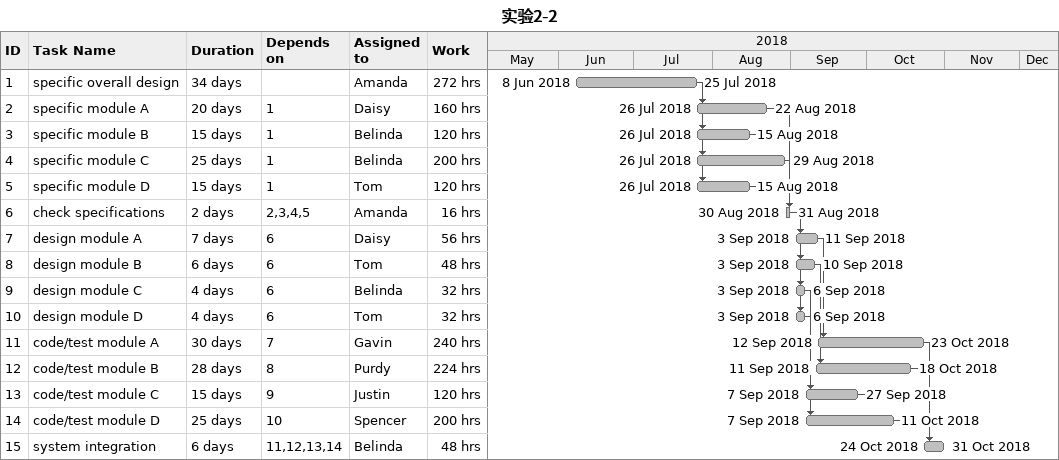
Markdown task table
实验2-2

| ID | Task | Duration | Start | Finish | Predecessors | Resources | Work (h) |
|---|---|---|---|---|---|---|---|
| 1 | specific overall design | 34d | 2018-06-08 | 2018-07-25 |  | Amanda | 272 |
| 2 | specific module A | 20d | 2018-07-26 | 2018-08-22 | 1 | Daisy | 160 |
| 3 | specific module B | 15d | 2018-07-26 | 2018-08-15 | 1 | Belinda | 120 |
| 4 | specific module C | 25d | 2018-07-26 | 2018-08-29 | 1 | Belinda | 200 |
| 5 | specific module D | 15d | 2018-07-26 | 2018-08-15 | 1 | Tom | 120 |
| 6 | check specifications | 2d | 2018-08-30 | 2018-08-31 | 2, 3, 4, 5 | Amanda | 16 |
| 7 | design module A | 7d | 2018-09-03 | 2018-09-11 | 6 | Daisy | 56 |
| 8 | design module B | 6d | 2018-09-03 | 2018-09-10 | 6 | Tom | 48 |
| 9 | design module C | 4d | 2018-09-03 | 2018-09-06 | 6 | Belinda | 32 |
| 10 | design module D | 4d | 2018-09-03 | 2018-09-06 | 6 | Tom | 32 |
| 11 | code/test module A | 30d | 2018-09-12 | 2018-10-23 | 7 | Gavin | 240 |
| 12 | code/test module B | 28d | 2018-09-11 | 2018-10-18 | 8 | Purdy | 224 |
| 13 | code/test module C | 15d | 2018-09-07 | 2018-09-27 | 9 | Justin | 120 |
| 14 | code/test module D | 25d | 2018-09-07 | 2018-10-11 | 10 | Spencer | 200 |
| 15 | system integration | 6d | 2018-10-24 | 2018-10-31 | 11, 12, 13, 14 | Belinda | 48 |
